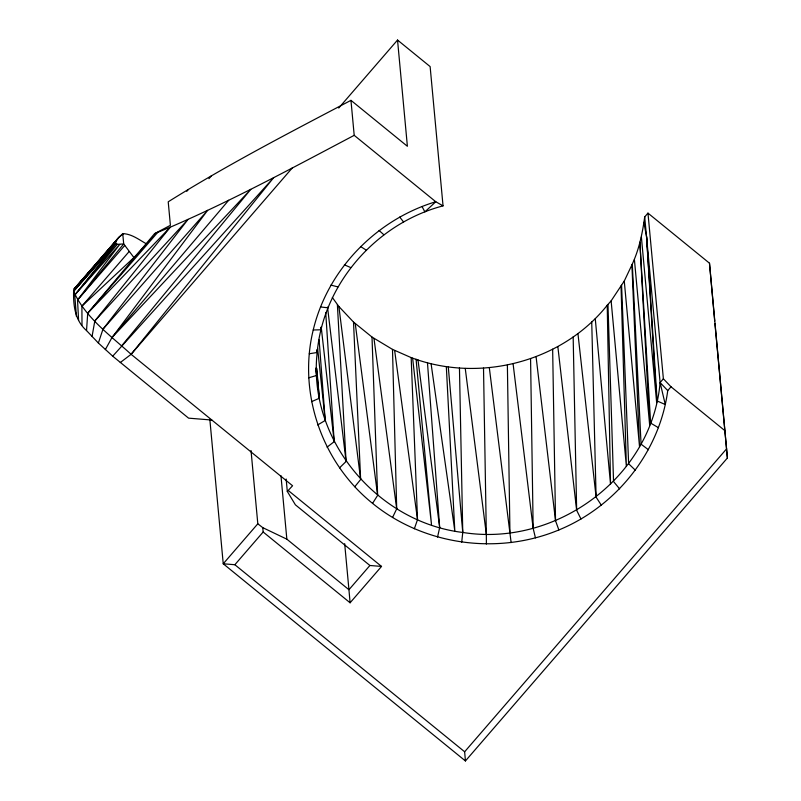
<?xml version="1.0" encoding="UTF-8"?>
<svg xmlns="http://www.w3.org/2000/svg" width="801" height="801" viewBox="0 0 801 801"><rect width="100%" height="100%" fill="white"/><g stroke="black" fill="none" stroke-linecap="round" stroke-linejoin="round"><path stroke-width="1.2" d="M332.345 297.511L338.883 306.523L353.511 322.052L372.004 337.051L392.49 349.386L411.173 357.616C478.918 383.279 561.851 362.292 607.228 305.251L611.133 300.866L624.269 281.031L631.919 264.881C638.998 249.832 642.472 233.311 644.695 216.911L647.969 213.116L663.378 378.783L671.018 386.803L667.744 390.588C659.583 452.205 616.109 506.442 558.868 529.952C497.842 555.383 423.899 545.281 372.565 503.378C322.052 462.778 297.722 393.071 313.231 329.982C327.709 269.386 376.38 219.644 435.774 201.742L443.043 205.867L430.127 66.583L397.536 40.05L338.743 108.035M644.695 216.911L660.104 382.578C651.774 477.456 555.574 547.443 462.758 532.445C376.991 522.172 307.394 439.258 317.176 352.49L316.986 349.997M211.844 420.034L188.585 418.152L112.711 356.185L98.373 343.018L86.528 330.573L87.72 313.201L154.543 233.682L170.403 225.321L168.22 201.802C227.304 164.806 289.301 132.776 350.958 100.345L407.389 146.283L397.536 40.05M461.716 542.197L462.758 532.445L459.454 367.979M309.266 353.752L317.176 352.49C323.324 283.454 376.47 223.389 443.043 205.867M92.035 336.61L94.808 320.971L170.253 227.194C233.231 200.05 293.587 167.299 354.202 135.339L435.774 201.742L424.87 211.885L422.037 206.518M146.323 243.784C138.953 239.669 131.504 233.802 122.743 233.652L118.948 237.246L116.826 239.739L115.514 242.843L73.602 291.314C73.241 305.752 75.064 320.59 86.528 330.573M437.546 537.081L439.679 527.559L427.474 362.783M251.023 450.532L257.812 523.794L262.778 527.659L263.159 532.004L350.097 602.783L381.536 566.427L369.902 565.486L295.389 504.82L287.299 491.424L292.575 485.756L131.114 354.312C110.338 335.379 85.306 317.586 73.602 291.314L74.173 288.971L118.017 238.338M98.373 343.018L102.959 329.211L188.055 219.374L94.808 320.971M414.347 528.79L417.521 519.639L411.173 357.616M392.55 517.486L396.705 508.845L392.49 349.386M105.332 349.616L111.9 337.692L207.639 210.343L102.959 329.211M372.565 503.378L377.631 495.378L372.004 337.051M120.28 362.543L131.114 354.312L273.602 177.732L112.711 356.185M354.783 486.738L360.64 479.489L353.511 322.052M121.392 346.142L250.793 189.346L111.9 337.692L228.675 200.28M95.619 265.121L97.281 263.139M99.614 260.335L102.097 257.381M103.619 255.559L118.948 237.246L123.574 233.542M82.002 325.086L81.902 306.152L133.907 257.552L123.694 243.915L117.286 244.345L74.733 295.038L76.425 316.445M124.686 245.506L77.527 300.045L78.598 320.33M81.902 306.152L129.061 251.624M131.114 354.312L292.195 168.03M257.812 523.794L223.239 563.784L465.431 760.95L727.398 458.002L709.486 263.199L647.969 213.116M209.832 419.334L223.239 563.784L234.863 564.725L263.159 532.004M369.902 565.486L348.946 589.726L350.097 602.783M643.844 222.348L646.577 236.776L657.15 400.981L665.281 404.535L660.104 382.578L663.378 378.783M465.431 760.95L464.64 751.779L726.607 448.83M117.286 244.345L115.514 242.843L74.173 288.971L116.826 239.739M208.941 178.683L211.344 175.92M186.763 191.329L188.395 189.457M74.173 288.971L115.765 241.542M73.602 291.314L115.995 243.784L74.733 295.038L119.679 244.465L77.527 300.045L123.694 243.915L122.743 233.652M133.907 257.552L157.697 232.38L87.72 313.201L170.253 227.194L154.543 233.682M339.524 467.874L346.072 461.476L337.381 304.67M327.078 447.148L334.187 441.671L325.717 312.56M317.687 424.941L325.216 420.475L319.118 339.844M311.519 401.681L319.329 398.257L316.795 368.47M308.695 377.802L316.635 375.449L315.984 367.989M313.231 329.982L320.961 329.792L320.8 327.299M320.5 306.953L327.909 307.794M330.943 285.086L337.882 286.918M344.37 264.811L350.698 267.554M262.778 527.659L286.848 539.173L348.946 589.726L344.67 543.659M658.452 427.694L650.632 423.098L639.879 242.112L649.681 425.201L634.412 259.614M360.52 246.488L366.117 250.052M648.43 449.741L641.06 444.154L632.299 264.28M671.018 386.803L725.025 430.768M288.39 490.602L381.536 566.427M234.863 564.725L464.64 751.779M379.083 230.468L383.849 234.763M635.403 470.267L628.625 463.749L621.586 285.256M660.104 382.578L667.744 390.588M619.614 488.88L613.546 481.531L607.979 304.59M399.719 217.061L403.564 221.957M577.952 333.627L596.104 497.141L601.351 505.231M557.846 346.603L576.65 510.297L580.975 519.008M536.079 356.745L555.534 520.76L558.868 529.952M513.091 363.834L533.156 528.31L535.438 537.872M431.068 363.544L454.798 530.763L446.327 366.528M394.643 350.498L417.521 519.639M373.977 338.443L396.705 508.845M417.982 359.849L439.679 527.559M355.264 323.694L377.631 495.378M465.251 368.42L486.327 534.207L486.397 544.049M489.331 367.759L511.128 542.597M338.883 306.523L360.64 479.489M327.519 307.053L346.072 461.476M412.615 358.127L431.499 524.635L416.069 359.158M321.231 327.289L334.187 441.671M317.627 348.455L325.216 420.475M316.926 350.007L317.176 352.49M316.455 368.53L319.329 398.257M714.692 321.021L709.486 263.199M714.923 323.504L727.398 458.002M641.381 237.046L656.66 402.653L646.577 236.776M624.269 281.031L639.518 446.588L631.919 264.881M595.273 318.728L610.522 484.235L607.228 305.251M350.958 100.345L354.202 135.339M316.045 369.231L316.635 375.449M286.157 479.038L287.299 491.424M280.961 475.674L286.848 539.173M611.133 300.866L626.382 466.402L621.035 285.907M448.29 366.938L462.758 532.445M591.729 321.902L596.104 497.141M573.166 336.871L576.65 510.297M483.514 368.1L486.327 534.207M552.65 349.176L555.534 520.76M530.572 358.598L533.156 528.31M507.383 364.946L509.947 532.825"/></g></svg>
